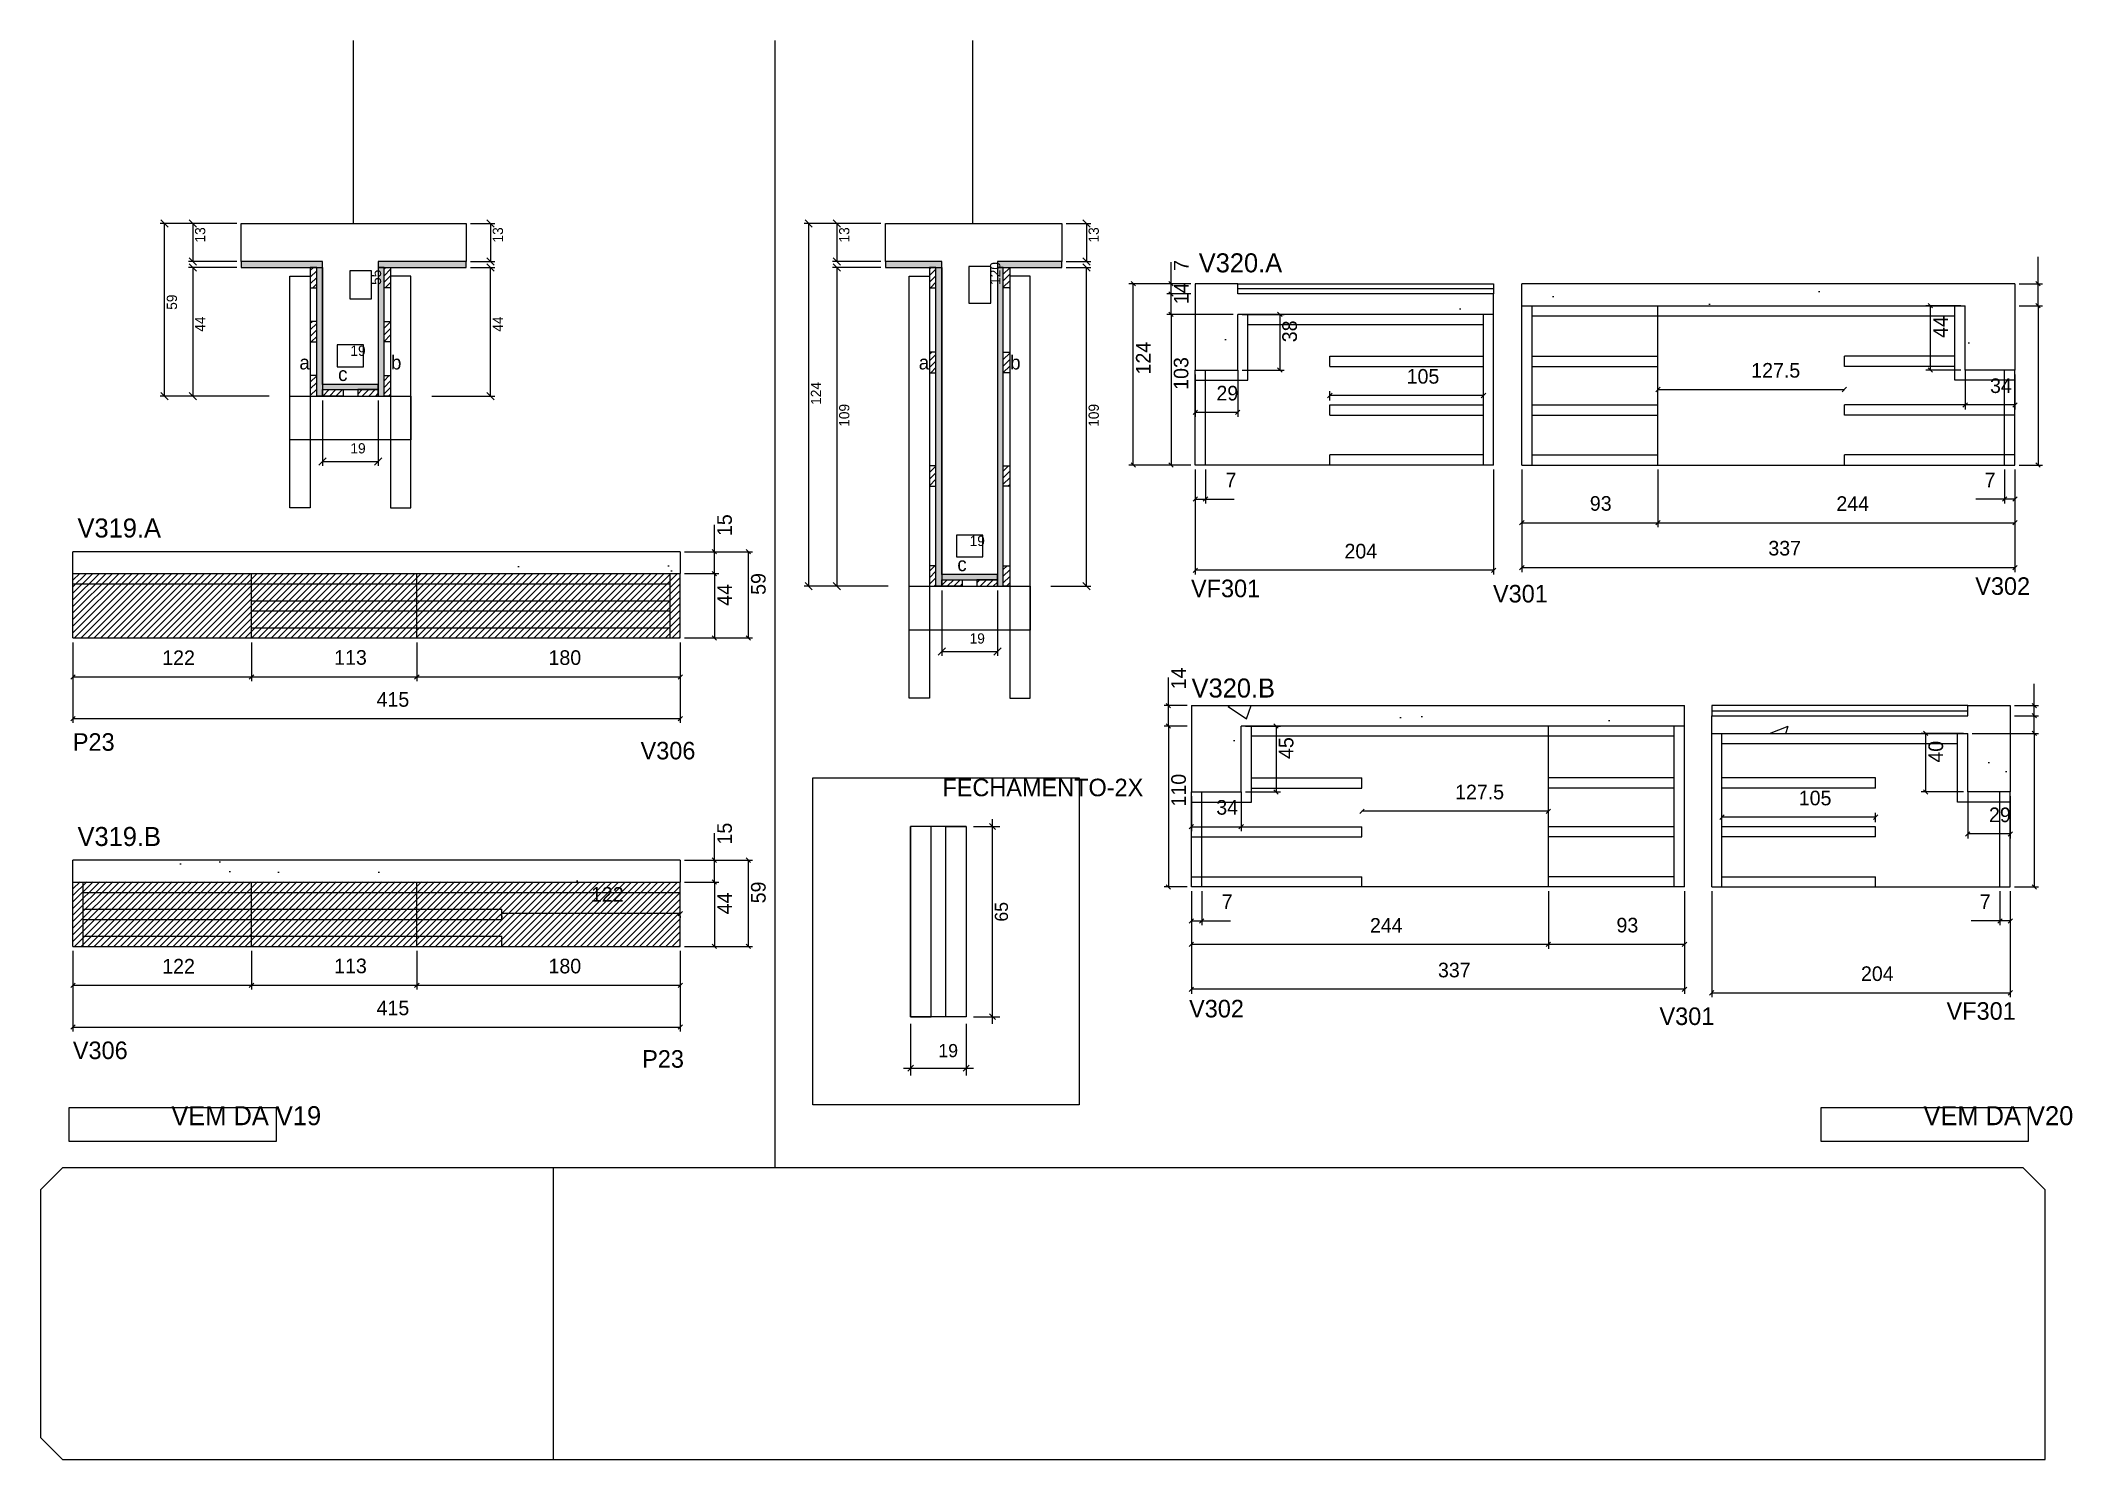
# Model space of a CAD drawing. Header units: metres. Extents: x 5134 to 6522, y 2759 to 3729.
import ezdxf

# ---------------------------------------------------------------- set-up
doc = ezdxf.new("R2010")
doc.units = ezdxf.units.M
for name, color, linetype in [('5', 7, 'Continuous'), ('CONCRETO', 7, 'Continuous'), ('COTA', 7, 'Continuous'), ('Cota Seção (2x)', 7, 'Continuous'), ('Cotas', 7, 'Continuous'), ('detalhes', 7, 'Continuous'), ('Hachura', 7, 'Continuous'), ('Madeira', 7, 'Continuous'), ('Painéis', 7, 'Continuous'), ('REAPROVEITAMENTO', 7, 'Continuous'), ('SARR_2.2x7', 7, 'Continuous'), ('SARR_3.5x7', 7, 'Continuous'), ('SARRAFO DE PRESSAO', 7, 'Continuous'), ('TEXTO PILAR', 7, 'Continuous'), ('Texto Seção', 7, 'Continuous')]:
    doc.layers.add(name, color=color, linetype=linetype)

msp = doc.modelspace()

# ---------------------------------------------------------------- hatches: boundary and pattern name
at = {"layer": 'COTA'}
h = msp.add_hatch(dxfattribs=at)
h.set_pattern_fill('AR-CONC')
h.paths.add_polyline_path([(5951.7, 3503.3), (5951.7, 3541.3), (6126.6, 3541.3), (6126.6, 3555.3), (5951.7, 3555.3), (5951.7, 3562.3), (5922.7, 3562.3), (5922.7, 3503.3), (5951.7, 3503.3), (5951.7, 3503.3)])
h = msp.add_hatch(dxfattribs=at)
h.set_pattern_fill('AR-CONC')
h.paths.add_polyline_path([(6145.9, 3547.3), (6448.9, 3547.3), (6448.9, 3504.3), (6482.9, 3504.3), (6482.8, 3562.3), (6145.9, 3562.3), (6145.9, 3547.3)])
h = msp.add_hatch(dxfattribs=at)
h.set_pattern_fill('AR-CONC')
h.paths.add_polyline_path([(5570.7, 3364.1), (5570.7, 3379.1), (5155.5, 3379.1), (5155.7, 3364.1), (5570.7, 3364.1)])
h = msp.add_hatch(dxfattribs=at)
h.set_pattern_fill('AR-CONC')
h.paths.add_polyline_path([(6257.1, 3259.9), (5954.1, 3259.9), (5954.1, 3215.9), (5920.1, 3215.9), (5920.2, 3273.9), (6257.1, 3273.9), (6257.1, 3259.9)])
h = msp.add_hatch(dxfattribs=at)
h.set_pattern_fill('AR-CONC')
h.paths.add_polyline_path([(6450.7, 3214.9), (6450.7, 3254.9), (6275.7, 3254.9), (6275.7, 3266.9), (6450.7, 3266.9), (6450.7, 3273.9), (6479.7, 3273.9), (6479.7, 3214.9), (6450.7, 3214.9)])
h = msp.add_hatch(dxfattribs=at)
h.set_pattern_fill('AR-CONC')
h.paths.add_polyline_path([(5570.7, 3153.2), (5570.7, 3168.2), (5155.5, 3168.2), (5155.7, 3153.2), (5570.7, 3153.2)])
at = {"layer": 'Hachura'}
h = msp.add_hatch(color=7, dxfattribs=at)
h.dxf.hatch_style = 1
h.paths.add_polyline_path([(5326.3, 3573.5), (5326.3, 3577.5), (5270.7, 3577.5), (5270.7, 3573.5), (5326.3, 3573.5)])
h = msp.add_hatch(dxfattribs=at)
h.set_pattern_fill('ANSI31')
h.paths.add_polyline_path([(5317.9, 3559.5), (5322.3, 3559.5), (5322.3, 3573.5), (5317.9, 3573.5), (5317.9, 3559.5)])
h = msp.add_hatch(color=7, dxfattribs=at)
h.dxf.hatch_style = 1
h.paths.add_polyline_path([(5322.3, 3573.5), (5326.3, 3573.5), (5326.3, 3485.5), (5322.3, 3485.5), (5322.3, 3573.5)])
h = msp.add_hatch(color=7, dxfattribs=at)
h.dxf.hatch_style = 1
h.paths.add_polyline_path([(5424.3, 3573.5), (5424.3, 3577.5), (5364.3, 3577.5), (5364.3, 3573.5), (5424.3, 3573.5)])
h = msp.add_hatch(color=7, dxfattribs=at)
h.dxf.hatch_style = 1
h.paths.add_polyline_path([(5368.3, 3575.5), (5364.3, 3575.5), (5364.3, 3485.5), (5368.3, 3485.5), (5368.3, 3575.5)])
h = msp.add_hatch(dxfattribs=at)
h.set_pattern_fill('ANSI31')
h.paths.add_polyline_path([(5372.7, 3559.5), (5368.3, 3559.5), (5368.3, 3573.5), (5372.7, 3573.5), (5372.7, 3559.5)])
h = msp.add_hatch(color=7, dxfattribs=at)
h.dxf.hatch_style = 1
h.paths.add_polyline_path([(5749.5, 3573.5), (5749.5, 3577.5), (5710.9, 3577.5), (5710.9, 3573.5), (5749.5, 3573.5)])
h = msp.add_hatch(dxfattribs=at)
h.set_pattern_fill('ANSI31')
h.paths.add_polyline_path([(5741.1, 3559.5), (5745.5, 3559.5), (5745.5, 3573.5), (5741.1, 3573.5), (5741.1, 3559.5)])
h = msp.add_hatch(color=7, dxfattribs=at)
h.dxf.hatch_style = 1
h.paths.add_polyline_path([(5745.5, 3573.5), (5749.5, 3573.5), (5749.5, 3355.5), (5745.5, 3355.5), (5745.5, 3573.5)])
h = msp.add_hatch(color=7, dxfattribs=at)
h.dxf.hatch_style = 1
h.paths.add_polyline_path([(5831.5, 3573.5), (5831.5, 3577.5), (5787.5, 3577.5), (5787.5, 3573.5), (5831.5, 3573.5)])
h = msp.add_hatch(color=7, dxfattribs=at)
h.dxf.hatch_style = 1
h.paths.add_polyline_path([(5791.5, 3575.5), (5787.5, 3575.5), (5787.5, 3355.5), (5791.5, 3355.5), (5791.5, 3575.5)])
h = msp.add_hatch(dxfattribs=at)
h.set_pattern_fill('ANSI31')
h.paths.add_polyline_path([(5795.9, 3559.5), (5791.5, 3559.5), (5791.5, 3573.5), (5795.9, 3573.5), (5795.9, 3559.5)])
h = msp.add_hatch(dxfattribs=at)
h.set_pattern_fill('ANSI31')
h.paths.add_polyline_path([(5317.9, 3522.5), (5322.3, 3522.5), (5322.3, 3536.5), (5317.9, 3536.5), (5317.9, 3522.5)])
h = msp.add_hatch(dxfattribs=at)
h.set_pattern_fill('ANSI31')
h.paths.add_polyline_path([(5372.7, 3522.5), (5368.3, 3522.5), (5368.3, 3536.5), (5372.7, 3536.5), (5372.7, 3522.5)])
h = msp.add_hatch(dxfattribs=at)
h.set_pattern_fill('ANSI31')
h.paths.add_polyline_path([(5741.1, 3501.5), (5745.5, 3501.5), (5745.5, 3515.5), (5741.1, 3515.5), (5741.1, 3501.5)])
h = msp.add_hatch(dxfattribs=at)
h.set_pattern_fill('ANSI31')
h.paths.add_polyline_path([(5795.9, 3501.5), (5791.5, 3501.5), (5791.5, 3515.5), (5795.9, 3515.5), (5795.9, 3501.5)])
h = msp.add_hatch(dxfattribs=at)
h.set_pattern_fill('ANSI31')
h.paths.add_polyline_path([(5317.9, 3485.5), (5322.3, 3485.5), (5322.3, 3499.5), (5317.9, 3499.5), (5317.9, 3485.5)])
h = msp.add_hatch(dxfattribs=at)
h.set_pattern_fill('ANSI31')
h.paths.add_polyline_path([(5372.7, 3485.5), (5368.3, 3485.5), (5368.3, 3499.5), (5372.7, 3499.5), (5372.7, 3485.5)])
h = msp.add_hatch(color=7, dxfattribs=at)
h.dxf.hatch_style = 1
h.paths.add_polyline_path([(5364.3, 3489.9), (5364.3, 3493.5), (5326.3, 3493.5), (5326.3, 3489.9), (5364.3, 3489.9)])
h = msp.add_hatch(dxfattribs=at)
h.set_pattern_fill('ANSI31')
h.paths.add_polyline_path([(5326.3, 3485.5), (5326.3, 3489.9), (5340.3, 3489.9), (5340.3, 3485.5), (5326.3, 3485.5)])
h = msp.add_hatch(dxfattribs=at)
h.set_pattern_fill('ANSI31')
h.paths.add_polyline_path([(5364.3, 3485.5), (5364.3, 3489.9), (5350.3, 3489.9), (5350.3, 3485.5), (5364.3, 3485.5)])
h = msp.add_hatch(dxfattribs=at)
h.set_pattern_fill('ANSI31')
h.paths.add_polyline_path([(5741.1, 3423.8), (5745.5, 3423.8), (5745.5, 3437.8), (5741.1, 3437.8), (5741.1, 3423.8)])
h = msp.add_hatch(dxfattribs=at)
h.set_pattern_fill('ANSI31')
h.paths.add_polyline_path([(5795.9, 3423.8), (5791.5, 3423.8), (5791.5, 3437.8), (5795.9, 3437.8), (5795.9, 3423.8)])
h = msp.add_hatch(dxfattribs=at)
h.set_pattern_fill('ANSI31')
h.paths.add_polyline_path([(5741.1, 3355.5), (5745.5, 3355.5), (5745.5, 3369.5), (5741.1, 3369.5), (5741.1, 3355.5)])
h = msp.add_hatch(color=7, dxfattribs=at)
h.dxf.hatch_style = 1
h.paths.add_polyline_path([(5787.5, 3359.9), (5787.5, 3363.5), (5749.5, 3363.5), (5749.5, 3359.9), (5787.5, 3359.9)])
h = msp.add_hatch(dxfattribs=at)
h.set_pattern_fill('ANSI31')
h.paths.add_polyline_path([(5795.9, 3355.5), (5791.5, 3355.5), (5791.5, 3369.5), (5795.9, 3369.5), (5795.9, 3355.5)])
h = msp.add_hatch(dxfattribs=at)
h.set_pattern_fill('ANSI31')
h.paths.add_polyline_path([(5749.5, 3355.5), (5749.5, 3359.9), (5763.5, 3359.9), (5763.5, 3355.5), (5749.5, 3355.5)])
h = msp.add_hatch(dxfattribs=at)
h.set_pattern_fill('ANSI31')
h.paths.add_polyline_path([(5787.5, 3355.5), (5787.5, 3359.9), (5773.5, 3359.9), (5773.5, 3355.5), (5787.5, 3355.5)])
at = {"layer": 'REAPROVEITAMENTO'}
h = msp.add_hatch(dxfattribs=at)
h.set_pattern_fill('ANSI31')
h.paths.add_polyline_path([(5570.7, 3320.1), (5570.7, 3364.1), (5155.7, 3364.3), (5155.7, 3320.3), (5570.7, 3320.1)])
h = msp.add_hatch(dxfattribs=at)
h.set_pattern_fill('ANSI31')
h.paths.add_polyline_path([(5570.7, 3109.2), (5570.7, 3153.2), (5155.7, 3153.5), (5155.7, 3109.5), (5570.7, 3109.2)])

# ---------------------------------------------------------------- linework, layer by layer
at = {"layer": 'CONCRETO', "color": 251, "lineweight": 25}
for points in [[(5270.7, 3577.5), (5270.7, 3603.5), (5424.3, 3603.5), (5424.3, 3577.5), (5364.3, 3577.5), (5364.3, 3493.5), (5326.3, 3493.5), (5326.3, 3577.5)], [(5710.9, 3577.5), (5710.9, 3603.5), (5831.5, 3603.5), (5831.5, 3577.5), (5787.5, 3577.5), (5787.5, 3363.5), (5749.5, 3363.5), (5749.5, 3577.5)]]:
    msp.add_lwpolyline(points, close=True, dxfattribs=at)
at = {"layer": 'COTA', "color": 241, "lineweight": 25}
for p, q in [((5635.3, 3728.5), (5635.3, 2957.8)), ((5922.7, 3562.3), (5922.7, 3503.3)), ((5951.7, 3562.3), (5922.7, 3562.3)), ((6126.6, 3541.3), (6126.6, 3555.3)), ((6145.9, 3547.3), (6145.9, 3562.3)), ((6482.9, 3562.3), (6145.9, 3562.3)), ((6482.9, 3562.3), (6482.9, 3503.3)), ((5155.7, 3364.1), (5155.7, 3379.1)), ((5570.7, 3379.1), (5155.7, 3379.1)), ((5570.7, 3379.1), (5570.7, 3364.1)), ((5920.1, 3273.9), (5920.1, 3214.9)), ((5920.1, 3273.9), (6257.1, 3273.9)), ((6257.1, 3259.9), (6257.1, 3273.9)), ((6275.7, 3254.9), (6275.7, 3266.9)), ((6450.7, 3273.9), (6479.7, 3273.9)), ((6479.7, 3273.9), (6479.7, 3214.9)), ((5155.7, 3153.2), (5155.7, 3168.2)), ((5570.7, 3168.2), (5155.7, 3168.2)), ((5570.7, 3168.2), (5570.7, 3153.2))]:
    msp.add_line(p, q, dxfattribs=at)
at = {"layer": 'COTA', "color": 4, "lineweight": 25}
for p, q in [((5267.7, 3603.5), (5215.3, 3603.5)), ((5218.3, 3485.5), (5218.3, 3603.5)), ((5267.7, 3603.5), (5234.6, 3603.5)), ((5237.6, 3603.5), (5237.6, 3577.5)), ((5427.3, 3603.5), (5444.1, 3603.5)), ((5441.1, 3603.5), (5441.1, 3577.5)), ((5707.9, 3603.5), (5655.5, 3603.5)), ((5658.5, 3355.5), (5658.5, 3603.5)), ((5707.9, 3603.5), (5674.8, 3603.5)), ((5677.8, 3603.5), (5677.8, 3577.5)), ((5834.5, 3603.5), (5851.3, 3603.5)), ((5848.3, 3603.5), (5848.3, 3577.5)), ((5267.7, 3577.5), (5234.6, 3577.5)), ((5267.7, 3573.5), (5234.6, 3573.5)), ((5237.6, 3573.5), (5237.6, 3485.5)), ((5427.3, 3577.5), (5444.1, 3577.5)), ((5427.3, 3573.5), (5444.1, 3573.5)), ((5441.1, 3485.5), (5441.1, 3573.5)), ((5707.9, 3577.5), (5674.8, 3577.5)), ((5707.9, 3573.5), (5674.8, 3573.5)), ((5677.8, 3573.5), (5677.8, 3355.5)), ((5834.5, 3577.5), (5851.3, 3577.5)), ((5834.5, 3573.5), (5851.3, 3573.5)), ((5848.3, 3355.5), (5848.3, 3573.5)), ((5906.2, 3562.3), (5906.2, 3577)), ((6498.7, 3562.3), (6498.7, 3580.6)), ((5919.7, 3562.3), (5903.2, 3562.3)), ((5919.7, 3555.3), (5903.2, 3555.3)), ((5919.7, 3555.3), (5903.2, 3555.3)), ((5906.2, 3555.3), (5906.2, 3562.3)), ((5906.2, 3541.3), (5906.2, 3555.3)), ((6485.9, 3562.3), (6501.7, 3562.3)), ((6498.7, 3547.3), (6498.7, 3562.3)), ((5948.7, 3541.3), (5903.2, 3541.3)), ((5948.7, 3541.3), (5903.2, 3541.3)), ((5906.2, 3541.3), (5906.2, 3438.3)), ((6485.9, 3547.3), (6501.7, 3547.3)), ((6485.9, 3547.3), (6501.7, 3547.3)), ((6498.7, 3547.3), (6498.7, 3438.3)), ((5289.7, 3485.5), (5215.3, 3485.5)), ((5289.7, 3485.5), (5234.6, 3485.5)), ((5400.9, 3485.5), (5444.1, 3485.5)), ((5326.3, 3482.5), (5326.3, 3437.8)), ((5364.3, 3482.5), (5364.3, 3437.8)), ((5326.3, 3440.8), (5364.3, 3440.8)), ((5919.7, 3438.3), (5903.2, 3438.3)), ((5922.7, 3435.3), (5922.7, 3363.4)), ((5922.7, 3435.3), (5922.7, 3412.1)), ((5929.7, 3435.3), (5929.7, 3412.1)), ((6126.6, 3435.3), (6126.6, 3363.4)), ((6145.9, 3435.3), (6145.9, 3395.9)), ((6145.9, 3435.3), (6145.9, 3365.2)), ((6238.9, 3435.3), (6238.9, 3395.9)), ((6238.9, 3435.3), (6238.9, 3395.9)), ((6475.9, 3435.3), (6475.9, 3412.1)), ((6482.9, 3435.3), (6482.9, 3395.9)), ((6482.9, 3435.3), (6482.9, 3365.2)), ((6482.9, 3435.3), (6482.9, 3412.1)), ((6485.9, 3438.3), (6501.7, 3438.3)), ((5922.7, 3415.1), (5929.7, 3415.1)), ((5929.7, 3415.1), (5949.3, 3415.1)), ((6475.9, 3415.1), (6456.3, 3415.1)), ((6482.9, 3415.1), (6475.9, 3415.1)), ((5594.1, 3379.1), (5594.1, 3397.4)), ((6145.9, 3398.9), (6238.9, 3398.9)), ((6238.9, 3398.9), (6482.9, 3398.9)), ((5573.7, 3379.1), (5597.1, 3379.1)), ((5573.7, 3379.1), (5620.2, 3379.1)), ((5594.1, 3364.1), (5594.1, 3379.1)), ((5617.2, 3379.1), (5617.2, 3320.1)), ((5573.7, 3364.1), (5597.1, 3364.1)), ((5573.7, 3364.1), (5597.1, 3364.1)), ((5594.1, 3364.1), (5594.1, 3320.1)), ((6126.6, 3366.4), (5922.7, 3366.4)), ((6145.9, 3368.2), (6482.9, 3368.2)), ((5712.9, 3355.5), (5655.5, 3355.5)), ((5712.9, 3355.5), (5674.8, 3355.5)), ((5749.5, 3352.5), (5749.5, 3307.8)), ((5787.5, 3352.5), (5787.5, 3307.8)), ((5824.1, 3355.5), (5851.3, 3355.5)), ((5573.7, 3320.1), (5597.1, 3320.1)), ((5573.7, 3320.1), (5620.2, 3320.1)), ((5155.7, 3317.1), (5155.7, 3290.5)), ((5155.7, 3317.1), (5155.7, 3262)), ((5277.7, 3317.1), (5277.7, 3290.5)), ((5277.7, 3317.1), (5277.7, 3290.5)), ((5390.7, 3317.1), (5390.7, 3290.5)), ((5390.7, 3317.1), (5390.7, 3290.5)), ((5570.7, 3317.1), (5570.7, 3290.5)), ((5570.7, 3317.1), (5570.7, 3262)), ((5749.5, 3310.8), (5787.5, 3310.8)), ((5155.7, 3293.5), (5277.7, 3293.5)), ((5277.7, 3293.5), (5390.7, 3293.5)), ((5390.7, 3293.5), (5570.7, 3293.5)), ((5904.4, 3273.9), (5904.4, 3293)), ((6496.1, 3273.9), (6496.1, 3288.7)), ((5155.7, 3265), (5570.7, 3265)), ((5917.1, 3273.9), (5901.4, 3273.9)), ((5904.4, 3259.9), (5904.4, 3273.9)), ((6482.7, 3273.9), (6499.1, 3273.9)), ((6482.7, 3266.9), (6499.1, 3266.9)), ((6482.7, 3266.9), (6499.1, 3266.9)), ((6496.1, 3266.9), (6496.1, 3273.9)), ((6496.1, 3254.9), (6496.1, 3266.9)), ((5917.1, 3259.9), (5901.4, 3259.9)), ((5917.1, 3259.9), (5901.4, 3259.9)), ((5904.4, 3259.9), (5904.4, 3149.9)), ((6453.7, 3254.9), (6499.1, 3254.9)), ((6453.7, 3254.9), (6499.1, 3254.9)), ((6496.1, 3254.9), (6496.1, 3149.9)), ((5784.2, 3056.2), (5784.2, 3196.2)), ((5594.1, 3168.2), (5594.1, 3186.6)), ((5771.2, 3191.2), (5789.2, 3191.2)), ((5573.7, 3168.2), (5597.1, 3168.2)), ((5573.7, 3168.2), (5620.2, 3168.2)), ((5594.1, 3153.2), (5594.1, 3168.2)), ((5617.2, 3168.2), (5617.2, 3109.2)), ((5573.7, 3153.2), (5597.1, 3153.2)), ((5573.7, 3153.2), (5597.1, 3153.2)), ((5594.1, 3153.2), (5594.1, 3109.2)), ((5917.1, 3149.9), (5901.4, 3149.9)), ((5920.1, 3146.9), (5920.1, 3107.6)), ((5920.1, 3146.9), (5920.1, 3076.9)), ((5920.1, 3146.9), (5920.1, 3123.7)), ((5927.1, 3146.9), (5927.1, 3123.7)), ((6164.1, 3146.9), (6164.1, 3107.6)), ((6164.1, 3146.9), (6164.1, 3107.6)), ((6257.1, 3146.9), (6257.1, 3107.6)), ((6257.1, 3146.9), (6257.1, 3076.9)), ((6275.7, 3146.9), (6275.7, 3074.5)), ((6472.7, 3146.9), (6472.7, 3123.7)), ((6479.7, 3146.9), (6479.7, 3074.5)), ((6479.7, 3146.9), (6479.7, 3123.7)), ((6482.7, 3149.9), (6499.1, 3149.9)), ((5570.7, 3131.7), (5448.7, 3131.7)), ((5448.7, 3129.9), (5448.7, 3128.7)), ((5570.7, 3129.9), (5570.7, 3128.7)), ((5920.1, 3126.7), (5927.1, 3126.7)), ((5927.1, 3126.7), (5946.7, 3126.7)), ((6472.7, 3126.7), (6453.1, 3126.7)), ((6479.7, 3126.7), (6472.7, 3126.7)), ((6164.1, 3110.6), (5920.1, 3110.6)), ((6257.1, 3110.6), (6164.1, 3110.6)), ((5155.7, 3106.2), (5155.7, 3079.7)), ((5155.7, 3106.2), (5155.7, 3051.1)), ((5277.7, 3106.2), (5277.7, 3079.7)), ((5277.7, 3106.2), (5277.7, 3079.7)), ((5390.7, 3106.2), (5390.7, 3079.7)), ((5390.7, 3106.2), (5390.7, 3079.7)), ((5570.7, 3106.2), (5570.7, 3079.7)), ((5570.7, 3106.2), (5570.7, 3051.1)), ((5573.7, 3109.2), (5597.1, 3109.2)), ((5573.7, 3109.2), (5620.2, 3109.2)), ((5155.7, 3082.7), (5277.7, 3082.7)), ((5277.7, 3082.7), (5390.7, 3082.7)), ((5390.7, 3082.7), (5570.7, 3082.7)), ((6257.1, 3079.9), (5920.1, 3079.9)), ((6275.7, 3077.5), (6479.7, 3077.5)), ((5728.2, 3056.2), (5728.2, 3021)), ((5766.2, 3056.2), (5766.2, 3021)), ((5771.2, 3061.2), (5789.2, 3061.2)), ((5155.7, 3054.1), (5570.7, 3054.1)), ((5723.2, 3026), (5771.2, 3026))]:
    msp.add_line(p, q, dxfattribs=at)
at = {"layer": 'COTA', "color": 0, "lineweight": 25}
for p, q in [((5907.7, 3560.8), (5904.7, 3563.8)), ((5907.7, 3553.8), (5904.7, 3556.8)), ((5904.7, 3556.8), (5907.7, 3553.8)), ((6500.2, 3560.8), (6497.2, 3563.8)), ((5907.7, 3539.8), (5904.7, 3542.8)), ((5904.7, 3542.8), (5907.7, 3539.8)), ((6497.2, 3548.8), (6500.2, 3545.8)), ((6500.2, 3545.8), (6497.2, 3548.8)), ((5904.7, 3439.8), (5907.7, 3436.8)), ((6497.2, 3439.8), (6500.2, 3436.8)), ((5924.2, 3416.6), (5921.2, 3413.6)), ((5928.2, 3413.6), (5931.2, 3416.6)), ((6477.4, 3416.6), (6474.4, 3413.6)), ((6481.4, 3413.6), (6484.4, 3416.6)), ((6147.4, 3400.4), (6144.4, 3397.4)), ((6237.4, 3397.4), (6240.4, 3400.4)), ((6240.4, 3400.4), (6237.4, 3397.4)), ((6481.4, 3397.4), (6484.4, 3400.4)), ((5595.6, 3377.6), (5592.6, 3380.6)), ((5618.7, 3377.6), (5615.7, 3380.6)), ((5592.6, 3365.6), (5595.6, 3362.6)), ((5595.6, 3362.6), (5592.6, 3365.6)), ((5924.2, 3367.9), (5921.2, 3364.9)), ((6125.1, 3364.9), (6128.1, 3367.9)), ((6147.4, 3369.7), (6144.4, 3366.7)), ((6481.4, 3366.7), (6484.4, 3369.7)), ((5592.6, 3321.6), (5595.6, 3318.6)), ((5615.7, 3321.6), (5618.7, 3318.6)), ((5157.2, 3295), (5154.2, 3292)), ((5276.2, 3292), (5279.2, 3295)), ((5279.2, 3295), (5276.2, 3292)), ((5392.2, 3295), (5389.2, 3292)), ((5389.2, 3292), (5392.2, 3295)), ((5569.2, 3292), (5572.2, 3295)), ((5157.2, 3266.5), (5154.2, 3263.5)), ((5569.2, 3263.5), (5572.2, 3266.5)), ((5905.9, 3272.4), (5902.9, 3275.4)), ((6497.6, 3272.4), (6494.6, 3275.4)), ((6497.6, 3265.4), (6494.6, 3268.4)), ((6494.6, 3268.4), (6497.6, 3265.4)), ((5902.9, 3261.4), (5905.9, 3258.4)), ((5905.9, 3258.4), (5902.9, 3261.4)), ((6497.6, 3253.4), (6494.6, 3256.4)), ((6494.6, 3256.4), (6497.6, 3253.4)), ((5595.6, 3166.7), (5592.6, 3169.7)), ((5618.7, 3166.7), (5615.7, 3169.7)), ((5592.6, 3154.7), (5595.6, 3151.7)), ((5595.6, 3151.7), (5592.6, 3154.7)), ((5902.9, 3151.4), (5905.9, 3148.4)), ((6494.6, 3151.4), (6497.6, 3148.4)), ((5450.2, 3133.2), (5447.2, 3130.2)), ((5569.2, 3130.2), (5572.2, 3133.2)), ((5921.6, 3128.2), (5918.6, 3125.2)), ((5925.6, 3125.2), (5928.6, 3128.2)), ((6474.2, 3128.2), (6471.2, 3125.2)), ((6478.2, 3125.2), (6481.2, 3128.2)), ((5592.6, 3110.7), (5595.6, 3107.7)), ((5615.7, 3110.7), (5618.7, 3107.7)), ((5921.6, 3112.1), (5918.6, 3109.1)), ((6165.6, 3112.1), (6162.6, 3109.1)), ((6162.6, 3109.1), (6165.6, 3112.1)), ((6255.6, 3109.1), (6258.6, 3112.1)), ((5157.2, 3084.2), (5154.2, 3081.2)), ((5276.2, 3081.2), (5279.2, 3084.2)), ((5279.2, 3084.2), (5276.2, 3081.2)), ((5392.2, 3084.2), (5389.2, 3081.2)), ((5389.2, 3081.2), (5392.2, 3084.2)), ((5569.2, 3081.2), (5572.2, 3084.2)), ((5921.6, 3081.4), (5918.6, 3078.4)), ((6255.6, 3078.4), (6258.6, 3081.4)), ((6277.2, 3079), (6274.2, 3076)), ((6478.2, 3076), (6481.2, 3079)), ((5157.2, 3055.6), (5154.2, 3052.6)), ((5569.2, 3052.6), (5572.2, 3055.6))]:
    msp.add_line(p, q, dxfattribs=at)
for points in [[(5220.8, 3601), (5215.8, 3606)], [(5240.1, 3601), (5235.1, 3606)], [(5443.6, 3601), (5438.6, 3606)], [(5661, 3601), (5656, 3606)], [(5680.3, 3601), (5675.3, 3606)], [(5850.8, 3601), (5845.8, 3606)], [(5235.1, 3580), (5240.1, 3575)], [(5240.1, 3571), (5235.1, 3576)], [(5438.6, 3580), (5443.6, 3575)], [(5443.6, 3571), (5438.6, 3576)], [(5675.3, 3580), (5680.3, 3575)], [(5680.3, 3571), (5675.3, 3576)], [(5845.8, 3580), (5850.8, 3575)], [(5850.8, 3571), (5845.8, 3576)], [(5215.8, 3488), (5220.8, 3483)], [(5235.1, 3488), (5240.1, 3483)], [(5438.6, 3488), (5443.6, 3483)], [(5328.8, 3443.3), (5323.8, 3438.3)], [(5361.8, 3438.3), (5366.8, 3443.3)], [(5656, 3358), (5661, 3353)], [(5675.3, 3358), (5680.3, 3353)], [(5845.8, 3358), (5850.8, 3353)], [(5752, 3313.3), (5747, 3308.3)], [(5785, 3308.3), (5790, 3313.3)], [(5786.2, 3189.2), (5782.2, 3193.2)], [(5782.2, 3063.2), (5786.2, 3059.2)], [(5730.2, 3028), (5726.2, 3024)], [(5764.2, 3024), (5768.2, 3028)]]:
    msp.add_lwpolyline(points, dxfattribs=at)
at = {"layer": 'Cota Seção (2x)', "color": 180, "lineweight": 25}
for p, q in [((5359.8, 3571.2), (5344.8, 3571.2)), ((5344.8, 3571.2), (5344.8, 3551.9)), ((5359.8, 3551.9), (5359.8, 3571.2)), ((5783, 3574), (5768, 3574)), ((5768, 3574), (5768, 3549)), ((5783, 3549), (5783, 3574)), ((5344.8, 3551.9), (5359.8, 3551.9)), ((5768, 3549), (5783, 3549)), ((5354.3, 3520.5), (5336.3, 3520.5)), ((5336.3, 3520.5), (5336.3, 3505.5)), ((5354.3, 3505.5), (5354.3, 3520.5)), ((5336.3, 3505.5), (5354.3, 3505.5)), ((5777.5, 3390.5), (5759.5, 3390.5)), ((5759.5, 3390.5), (5759.5, 3375.5)), ((5777.5, 3375.5), (5777.5, 3390.5)), ((5759.5, 3375.5), (5777.5, 3375.5))]:
    msp.add_line(p, q, dxfattribs=at)
at = {"layer": 'Cotas', "color": 1, "lineweight": 25}
msp.add_lwpolyline([(5661.3, 3224.6), (5843.3, 3224.6), (5843.3, 3001), (5661.3, 3001)], close=True, dxfattribs=at)
at = {"layer": 'Madeira', "color": 126, "lineweight": 18}
for points in [[(5317.9, 3559.5), (5322.3, 3559.5), (5322.3, 3573.5), (5317.9, 3573.5)], [(5372.7, 3559.5), (5368.3, 3559.5), (5368.3, 3573.5), (5372.7, 3573.5)], [(5741.1, 3559.5), (5745.5, 3559.5), (5745.5, 3573.5), (5741.1, 3573.5)], [(5795.9, 3559.5), (5791.5, 3559.5), (5791.5, 3573.5), (5795.9, 3573.5)], [(5317.9, 3522.5), (5322.3, 3522.5), (5322.3, 3536.5), (5317.9, 3536.5)], [(5372.7, 3522.5), (5368.3, 3522.5), (5368.3, 3536.5), (5372.7, 3536.5)], [(5741.1, 3501.5), (5745.5, 3501.5), (5745.5, 3515.5), (5741.1, 3515.5)], [(5795.9, 3501.5), (5791.5, 3501.5), (5791.5, 3515.5), (5795.9, 3515.5)], [(5317.9, 3485.5), (5322.3, 3485.5), (5322.3, 3499.5), (5317.9, 3499.5)], [(5372.7, 3485.5), (5368.3, 3485.5), (5368.3, 3499.5), (5372.7, 3499.5)], [(5326.3, 3485.5), (5326.3, 3489.9), (5340.3, 3489.9), (5340.3, 3485.5)], [(5364.3, 3485.5), (5364.3, 3489.9), (5350.3, 3489.9), (5350.3, 3485.5)], [(5741.1, 3423.8), (5745.5, 3423.8), (5745.5, 3437.8), (5741.1, 3437.8)], [(5795.9, 3423.8), (5791.5, 3423.8), (5791.5, 3437.8), (5795.9, 3437.8)], [(5741.1, 3355.5), (5745.5, 3355.5), (5745.5, 3369.5), (5741.1, 3369.5)], [(5795.9, 3355.5), (5791.5, 3355.5), (5791.5, 3369.5), (5795.9, 3369.5)], [(5749.5, 3355.5), (5749.5, 3359.9), (5763.5, 3359.9), (5763.5, 3355.5)], [(5787.5, 3355.5), (5787.5, 3359.9), (5773.5, 3359.9), (5773.5, 3355.5)]]:
    msp.add_lwpolyline(points, close=True, dxfattribs=at)
at = {"layer": 'Painéis', "color": 4, "lineweight": 25}
for p, q in [((5919.7, 3562.3), (5877.3, 3562.3)), ((5880.3, 3438.3), (5880.3, 3562.3)), ((5954.7, 3541.3), (5983.5, 3541.3)), ((5980.5, 3541.3), (5980.5, 3503.3)), ((6445.9, 3547.3), (6422.1, 3547.3)), ((6425.1, 3547.3), (6425.1, 3503.3)), ((5922.7, 3500.3), (5922.7, 3471.4)), ((5951.7, 3500.3), (5951.7, 3471.4)), ((5954.7, 3503.3), (5983.5, 3503.3)), ((6445.9, 3503.3), (6422.1, 3503.3)), ((6448.9, 3500.3), (6448.9, 3476.4)), ((6482.9, 3500.3), (6482.9, 3476.4)), ((6014.7, 3482.4), (6014.7, 3488.9)), ((6119.7, 3485.9), (6014.7, 3485.9)), ((6119.7, 3482.4), (6119.7, 3488.9)), ((6238.9, 3490), (6366.4, 3490)), ((5922.7, 3474.4), (5951.7, 3474.4)), ((6482.9, 3479.4), (6448.9, 3479.4)), ((5919.7, 3438.3), (5877.3, 3438.3)), ((5957.1, 3259.9), (5980.9, 3259.9)), ((5977.9, 3259.9), (5977.9, 3214.9)), ((6447.7, 3254.9), (6418.9, 3254.9)), ((6421.9, 3254.9), (6421.9, 3214.9)), ((5920.1, 3211.9), (5920.1, 3188.1)), ((5954.1, 3211.9), (5954.1, 3188.1)), ((5957.1, 3214.9), (5980.9, 3214.9)), ((6447.7, 3214.9), (6418.9, 3214.9)), ((6450.7, 3211.9), (6450.7, 3183.1)), ((6479.7, 3211.9), (6479.7, 3183.1)), ((6164.1, 3201.6), (6036.6, 3201.6)), ((6282.7, 3194.1), (6282.7, 3200.6)), ((6387.7, 3197.6), (6282.7, 3197.6)), ((6387.7, 3194.1), (6387.7, 3200.6)), ((5920.1, 3191.1), (5954.1, 3191.1)), ((6479.7, 3186.1), (6450.7, 3186.1))]:
    msp.add_line(p, q, dxfattribs=at)
at = {"layer": 'Painéis', "color": 0, "lineweight": 25}
for p, q in [((5881.8, 3560.8), (5878.8, 3563.8)), ((5982, 3539.8), (5979, 3542.8)), ((6426.6, 3545.8), (6423.6, 3548.8)), ((5979, 3504.8), (5982, 3501.8)), ((6423.6, 3504.8), (6426.6, 3501.8)), ((6016.2, 3487.4), (6013.2, 3484.4)), ((6118.2, 3484.4), (6121.2, 3487.4)), ((6240.4, 3491.5), (6237.4, 3488.5)), ((6364.9, 3488.5), (6367.9, 3491.5)), ((5924.2, 3475.9), (5921.2, 3472.9)), ((5950.2, 3472.9), (5953.2, 3475.9)), ((6450.4, 3480.9), (6447.4, 3477.9)), ((6481.4, 3477.9), (6484.4, 3480.9)), ((5878.8, 3439.8), (5881.8, 3436.8)), ((5979.4, 3258.4), (5976.4, 3261.4)), ((6423.4, 3253.4), (6420.4, 3256.4)), ((5976.4, 3216.4), (5979.4, 3213.4)), ((6420.4, 3216.4), (6423.4, 3213.4)), ((6038.1, 3203.1), (6035.1, 3200.1)), ((6162.6, 3200.1), (6165.6, 3203.1)), ((6284.2, 3199.1), (6281.2, 3196.1)), ((6386.2, 3196.1), (6389.2, 3199.1)), ((5921.6, 3192.6), (5918.6, 3189.6)), ((5952.6, 3189.6), (5955.6, 3192.6)), ((6452.2, 3187.6), (6449.2, 3184.6)), ((6478.2, 3184.6), (6481.2, 3187.6))]:
    msp.add_line(p, q, dxfattribs=at)
at = {"layer": 'Painéis', "color": 200, "lineweight": 25}
for p, q in [((6126.6, 3541.3), (5951.7, 3541.3)), ((5951.7, 3503.3), (5951.7, 3541.3)), ((6126.6, 3438.3), (6126.6, 3541.3)), ((6145.9, 3547.3), (6448.9, 3547.3)), ((6145.9, 3438.3), (6145.9, 3547.3)), ((6238.9, 3438.3), (6238.9, 3547.3)), ((6448.9, 3503.3), (6448.9, 3547.3)), ((5922.7, 3438.3), (5922.7, 3503.3)), ((5922.7, 3503.3), (5951.7, 3503.3)), ((6482.9, 3503.3), (6448.9, 3503.3)), ((6482.9, 3438.3), (6482.9, 3503.3)), ((6126.6, 3438.3), (5922.7, 3438.3)), ((6145.9, 3438.3), (6482.9, 3438.3)), ((5155.7, 3364.1), (5570.7, 3364.1)), ((5155.7, 3320.1), (5155.7, 3364.1)), ((5277.7, 3320.1), (5277.7, 3364.1)), ((5390.7, 3320.1), (5390.7, 3364.1)), ((5570.7, 3320.1), (5570.7, 3364.1)), ((5155.7, 3320.1), (5570.7, 3320.1)), ((6257.1, 3259.9), (5954.1, 3259.9)), ((5954.1, 3214.9), (5954.1, 3259.9)), ((6164.1, 3149.9), (6164.1, 3259.9)), ((6257.1, 3149.9), (6257.1, 3259.9)), ((6275.7, 3254.9), (6450.7, 3254.9)), ((6275.7, 3149.9), (6275.7, 3254.9)), ((6450.7, 3214.9), (6450.7, 3254.9)), ((5920.1, 3149.9), (5920.1, 3214.9)), ((5920.1, 3214.9), (5954.1, 3214.9)), ((6479.7, 3214.9), (6450.7, 3214.9)), ((6479.7, 3149.9), (6479.7, 3214.9)), ((5766.2, 3191.2), (5728.2, 3191.2)), ((5728.2, 3061.2), (5728.2, 3191.2)), ((5766.2, 3191.2), (5766.2, 3061.2)), ((5155.7, 3153.2), (5570.7, 3153.2)), ((5155.7, 3109.2), (5155.7, 3153.2)), ((5277.7, 3109.2), (5277.7, 3153.2)), ((5390.7, 3109.2), (5390.7, 3153.2)), ((5570.7, 3109.2), (5570.7, 3153.2)), ((6257.1, 3149.9), (5920.1, 3149.9)), ((6275.7, 3149.9), (6479.7, 3149.9)), ((5155.7, 3109.2), (5570.7, 3109.2)), ((5766.2, 3061.2), (5728.2, 3061.2))]:
    msp.add_line(p, q, dxfattribs=at)
for points in [[(5326.3, 3573.5), (5326.3, 3577.5), (5270.7, 3577.5), (5270.7, 3573.5)], [(5322.3, 3573.5), (5326.3, 3573.5), (5326.3, 3485.5), (5322.3, 3485.5)], [(5424.3, 3573.5), (5424.3, 3577.5), (5364.3, 3577.5), (5364.3, 3573.5)], [(5368.3, 3573.5), (5364.3, 3573.5), (5364.3, 3485.5), (5368.3, 3485.5)], [(5749.5, 3573.5), (5749.5, 3577.5), (5710.9, 3577.5), (5710.9, 3573.5)], [(5745.5, 3573.5), (5749.5, 3573.5), (5749.5, 3355.5), (5745.5, 3355.5)], [(5831.5, 3573.5), (5831.5, 3577.5), (5787.5, 3577.5), (5787.5, 3573.5)], [(5791.5, 3573.5), (5787.5, 3573.5), (5787.5, 3355.5), (5791.5, 3355.5)], [(6126.6, 3555.3), (5951.7, 3555.3), (5951.7, 3562.3), (6126.6, 3562.3)], [(5364.3, 3489.9), (5364.3, 3493.5), (5326.3, 3493.5), (5326.3, 3489.9)], [(5787.5, 3359.9), (5787.5, 3363.5), (5749.5, 3363.5), (5749.5, 3359.9)], [(6275.7, 3266.9), (6450.7, 3266.9), (6450.7, 3273.9), (6275.7, 3273.9)]]:
    msp.add_lwpolyline(points, close=True, dxfattribs=at)
at = {"layer": 'SARR_2.2x7', "color": 40, "lineweight": 25}
for p, q in [((6126.6, 3558.8), (5951.7, 3558.8)), ((5958.7, 3496.3), (5958.7, 3541.3)), ((6119.7, 3438.3), (6119.7, 3541.3)), ((6152.9, 3438.3), (6152.9, 3547.3)), ((6441.9, 3496.3), (6441.9, 3547.3)), ((6119.7, 3534.3), (5958.7, 3534.3)), ((6152.9, 3540.3), (6238.9, 3540.3)), ((6238.9, 3540.3), (6441.9, 3540.3)), ((5929.7, 3438.3), (5929.7, 3503.3)), ((5951.7, 3503.3), (5951.7, 3496.3)), ((6014.7, 3512.7), (6119.7, 3512.7)), ((6014.7, 3505.7), (6014.7, 3512.7)), ((6014.7, 3505.7), (6119.7, 3505.7)), ((6152.9, 3512.7), (6238.9, 3512.7)), ((6152.9, 3505.7), (6238.9, 3505.7)), ((6441.9, 3512.7), (6366.4, 3512.7)), ((6366.4, 3505.7), (6366.4, 3512.7)), ((6441.9, 3505.7), (6366.4, 3505.7)), ((6448.9, 3503.3), (6448.9, 3496.3)), ((6475.9, 3438.3), (6475.9, 3503.3)), ((5922.7, 3496.3), (5951.7, 3496.3)), ((5951.7, 3496.3), (5958.7, 3496.3)), ((6448.9, 3496.3), (6441.9, 3496.3)), ((6482.9, 3496.3), (6448.9, 3496.3)), ((6014.7, 3479.4), (6119.7, 3479.4)), ((6014.7, 3472.4), (6014.7, 3479.4)), ((6014.7, 3472.4), (6119.7, 3472.4)), ((6152.9, 3479.4), (6238.9, 3479.4)), ((6152.9, 3472.4), (6238.9, 3472.4)), ((6482.9, 3479.4), (6366.4, 3479.4)), ((6366.4, 3472.4), (6366.4, 3479.4)), ((6482.9, 3472.4), (6366.4, 3472.4)), ((6119.7, 3445.3), (6014.7, 3445.3)), ((6014.7, 3438.3), (6014.7, 3445.3)), ((6152.9, 3445.3), (6238.9, 3445.3)), ((6482.9, 3445.3), (6366.4, 3445.3)), ((6366.4, 3438.3), (6366.4, 3445.3)), ((5563.8, 3320.1), (5563.8, 3364.1)), ((5155.7, 3357.1), (5277.7, 3357.1)), ((5277.7, 3357.1), (5390.7, 3357.1)), ((5390.7, 3357.1), (5563.8, 3357.1)), ((5277.7, 3345.6), (5390.7, 3345.6)), ((5277.7, 3338.6), (5390.7, 3338.6)), ((5390.7, 3345.6), (5563.8, 3345.6)), ((5390.7, 3338.6), (5563.8, 3338.6)), ((5277.7, 3327.1), (5390.7, 3327.1)), ((5390.7, 3327.1), (5563.8, 3327.1)), ((6275.7, 3270.4), (6450.7, 3270.4)), ((5961.1, 3207.9), (5961.1, 3259.9)), ((6164.1, 3252.9), (5961.1, 3252.9)), ((6250.1, 3252.9), (6164.1, 3252.9)), ((6250.1, 3149.9), (6250.1, 3259.9)), ((6282.7, 3149.9), (6282.7, 3254.9)), ((6443.7, 3207.9), (6443.7, 3254.9)), ((6282.7, 3247.9), (6443.7, 3247.9)), ((5961.1, 3224.4), (6036.6, 3224.4)), ((6036.6, 3217.4), (6036.6, 3224.4)), ((6250.1, 3224.4), (6164.1, 3224.4)), ((6387.7, 3224.4), (6282.7, 3224.4)), ((6387.7, 3217.4), (6387.7, 3224.4)), ((5920.1, 3207.9), (5954.1, 3207.9)), ((5927.1, 3149.9), (5927.1, 3214.9)), ((5954.1, 3214.9), (5954.1, 3207.9)), ((5954.1, 3207.9), (5961.1, 3207.9)), ((5961.1, 3217.4), (6036.6, 3217.4)), ((6250.1, 3217.4), (6164.1, 3217.4)), ((6387.7, 3217.4), (6282.7, 3217.4)), ((6450.7, 3207.9), (6443.7, 3207.9)), ((6450.7, 3214.9), (6450.7, 3207.9)), ((6479.7, 3207.9), (6450.7, 3207.9)), ((6472.7, 3149.9), (6472.7, 3214.9)), ((5920.1, 3191.1), (6036.6, 3191.1)), ((5920.1, 3184.1), (6036.6, 3184.1)), ((6036.6, 3184.1), (6036.6, 3191.1)), ((6250.1, 3191.1), (6164.1, 3191.1)), ((6250.1, 3184.1), (6164.1, 3184.1)), ((6387.7, 3191.1), (6282.7, 3191.1)), ((6387.7, 3184.1), (6282.7, 3184.1)), ((6387.7, 3184.1), (6387.7, 3191.1)), ((5162.7, 3109.2), (5162.7, 3153.2)), ((5920.1, 3156.9), (6036.6, 3156.9)), ((6036.6, 3149.9), (6036.6, 3156.9)), ((6250.1, 3156.9), (6164.1, 3156.9)), ((6282.7, 3156.9), (6387.7, 3156.9)), ((6387.7, 3149.9), (6387.7, 3156.9)), ((5162.7, 3146.2), (5277.7, 3146.2)), ((5277.7, 3146.2), (5390.7, 3146.2)), ((5390.7, 3146.2), (5570.7, 3146.2)), ((5162.7, 3134.7), (5277.7, 3134.7)), ((5162.7, 3127.7), (5277.7, 3127.7)), ((5277.7, 3134.7), (5390.7, 3134.7)), ((5277.7, 3127.7), (5390.7, 3127.7)), ((5390.7, 3134.7), (5448.7, 3134.7)), ((5390.7, 3127.7), (5448.7, 3127.7)), ((5448.7, 3127.7), (5448.7, 3134.7)), ((5162.7, 3116.2), (5277.7, 3116.2)), ((5277.7, 3116.2), (5390.7, 3116.2)), ((5390.7, 3116.2), (5448.7, 3116.2)), ((5448.7, 3109.2), (5448.7, 3116.2))]:
    msp.add_line(p, q, dxfattribs=at)
for points in [[(5742.2, 3191.2), (5728.2, 3191.2), (5728.2, 3061.2), (5742.2, 3061.2)], [(5752.2, 3191.2), (5766.2, 3191.2), (5766.2, 3061.2), (5752.2, 3061.2)]]:
    msp.add_lwpolyline(points, close=True, dxfattribs=at)
at = {"layer": 'SARR_3.5x7', "color": 81, "lineweight": 25}
for points in [[(5303.9, 3567.5), (5317.9, 3567.5), (5317.9, 3409), (5303.9, 3409)], [(5386.7, 3567.5), (5372.7, 3567.5), (5372.7, 3409), (5386.7, 3409)], [(5727.1, 3567.5), (5741.1, 3567.5), (5741.1, 3279), (5727.1, 3279)], [(5809.9, 3567.5), (5795.9, 3567.5), (5795.9, 3279), (5809.9, 3279)], [(5303.9, 3485.5), (5386.7, 3485.5), (5386.7, 3455.5), (5303.9, 3455.5)], [(5727.1, 3355.5), (5809.9, 3355.5), (5809.9, 3325.5), (5727.1, 3325.5)]]:
    msp.add_lwpolyline(points, close=True, dxfattribs=at)
at = {"layer": 'SARRAFO DE PRESSAO', "color": 30, "lineweight": 9}
msp.add_line((5484.2, 2758.5), (5484.2, 2957.8), dxfattribs=at)
msp.add_lwpolyline([(6503.6, 2758.5), (6503.6, 2942.8), (6488.6, 2957.8), (5148.6, 2957.8), (5133.6, 2942.8), (5133.6, 2773.5), (5148.6, 2758.5), (6503.6, 2758.5)], dxfattribs=at)
at = {"layer": 'Texto Seção', "color": 252, "lineweight": 15}
for p, q in [((5347.5, 3603.5), (5347.5, 3728.5)), ((5770.7, 3603.5), (5770.7, 3728.5))]:
    msp.add_line(p, q, dxfattribs=at)
at = {"layer": 'Texto Seção', "color": 7, "lineweight": 15}
for points in [[(5153, 2999), (5294.5, 2999), (5294.5, 2975.8), (5153, 2975.8)], [(6350.6, 2999), (6492, 2999), (6492, 2975.8), (6350.6, 2975.8)]]:
    msp.add_lwpolyline(points, close=True, dxfattribs=at)

# ---------------------------------------------------------------- texts
at = {"layer": '5', "color": 5, "lineweight": 25}
for s, rotation, p in [('V302', 0, (6455.8, 3349.6)), ('VF301', 360, (5919.8, 3348)), ('V301', 0, (6126.2, 3344.4)), ('P23', 0, (5155.6, 3243)), ('V306', 0, (5543.6, 3237.1)), ('V302', 360, (5918.5, 3060.7)), ('VF301', 0, (6436.2, 3059.1)), ('V301', 360, (6240, 3055.5)), ('V306', 0, (5155.6, 3032.2)), ('P23', 0, (5544.7, 3026.3))]:
    msp.add_text(s, height=12, rotation=rotation, dxfattribs=at).set_placement(p)
at = {"layer": 'COTA', "color": 1, "lineweight": 25}
for s, p in [('13', (5246.1, 3590.5)), ('13', (5449.6, 3590.5)), ('13', (5686.3, 3590.5)), ('13', (5856.8, 3590.5)), ('59', (5226.8, 3544.5)), ('44', (5246.1, 3529.5)), ('44', (5449.6, 3529.5)), ('124', (5667, 3479.5)), ('109', (5686.3, 3464.5)), ('109', (5856.8, 3464.5))]:
    msp.add_text(s, height=7, rotation=90, dxfattribs=at).set_placement(p)
at = {"layer": 'COTA', "color": 240, "lineweight": 25}
for s, height, p in [('7', 10, (5918.1, 3571.1)), ('14', 10, (5918.1, 3548.3)), ('103', 10, (5918, 3489.8)), ('15', 10, (5606, 3389.8)), ('59', 10, (5629.1, 3349.6)), ('44', 10, (5606, 3342.1)), ('14', 10, (5916.3, 3285)), ('110', 10, (5916.3, 3204.9)), ('15', 10, (5606, 3178.9)), ('59', 10, (5629.1, 3138.7)), ('44', 10, (5606, 3131.2)), ('65', 9, (5794.7, 3126.2))]:
    msp.add_text(s, height=height, rotation=90, dxfattribs=at).set_placement(p)
at = {"layer": 'COTA', "color": 1, "lineweight": 25}
for p in [(5345.3, 3446.3), (5768.5, 3316.3)]:
    msp.add_text('19', height=7, dxfattribs=at).set_placement(p)
at = {"layer": 'COTA', "color": 240, "lineweight": 25}
for s, height, p in [('7', 10, (5943.4, 3423.1)), ('7', 10, (6462.2, 3423.1)), ('93', 10, (6192.4, 3407.1)), ('244', 10, (6360.9, 3407)), ('204', 10, (6024.7, 3374.5)), ('337', 10, (6314.4, 3376.5)), ('122', 10, (5216.7, 3301.6)), ('113', 10, (5334.2, 3301.8)), ('180', 10, (5480.7, 3301.7)), ('415', 10, (5363.2, 3273.1)), ('122', 10, (5509.7, 3139.8)), ('7', 10, (5940.8, 3134.8)), ('7', 10, (6458.9, 3134.8)), ('244', 10, (6042.1, 3118.6)), ('93', 10, (6210.6, 3118.8)), ('122', 10, (5216.7, 3090.7)), ('113', 10, (5334.2, 3090.9)), ('180', 10, (5480.7, 3090.8)), ('337', 10, (6088.6, 3088.1)), ('204', 10, (6377.7, 3085.6)), ('415', 10, (5363.2, 3062.2)), ('19', 9, (5747.2, 3033.5))]:
    msp.add_text(s, height=height, dxfattribs=at).set_placement(p)
at = {"layer": 'Cota Seção (2x)', "color": 1, "lineweight": 25}
for s, p in [('55', (5366.3, 3561.5)), ('120', (5789.5, 3561.5))]:
    msp.add_text(s, height=7, rotation=90, dxfattribs=at).set_placement(p)
for p in [(5345.3, 3513), (5768.5, 3383)]:
    msp.add_text('19', height=7, dxfattribs=at).set_placement(p)
at = {"layer": 'detalhes', "color": 4, "lineweight": 25}
for s, p in [('b', (5373, 3503.7)), ('b', (5796.2, 3503.7)), ('a', (5310.4, 3503.7)), ('c', (5336.9, 3495.8)), ('a', (5733.7, 3503.7)), ('c', (5760.1, 3365.8))]:
    msp.add_text(s, height=9.6, dxfattribs=at).set_placement(p)
at = {"layer": 'Painéis', "color": 240, "lineweight": 25}
for s, p in [('38', (5992.2, 3522.3)), ('44', (6437.1, 3525.3)), ('124', (5892.2, 3500.3)), ('45', (5989.8, 3237.4)), ('40', (6433.8, 3234.9))]:
    msp.add_text(s, height=10, rotation=90, dxfattribs=at).set_placement(p)
for s, p in [('105', (6067.2, 3494)), ('127.5', (6302.7, 3498.1)), ('29', (5937.2, 3482.5)), ('34', (6465.9, 3487.6)), ('34', (5937.1, 3199.3)), ('127.5', (6100.3, 3209.8)), ('105', (6335.2, 3205.7)), ('29', (6465.2, 3194.2))]:
    msp.add_text(s, height=10, dxfattribs=at).set_placement(p)
at = {"layer": 'TEXTO PILAR', "color": 3, "lineweight": 15}
msp.add_text('FECHAMENTO-2X', height=12, dxfattribs=at).set_placement((5749.9, 3211.9))
at = {"layer": 'Texto Seção', "color": 7, "lineweight": 15}
for s, p in [('V320.A', (5925.1, 3570.1)), ('V319.A', (5158.8, 3388.8)), ('V320.B', (5920.2, 3279.4)), ('V319.B', (5158.8, 3177.9)), ('VEM DA V19', (5222.9, 2987)), ('VEM DA V20', (6420.4, 2987))]:
    msp.add_text(s, height=13, dxfattribs=at).set_placement(p)

doc.saveas('drawing.dxf')
